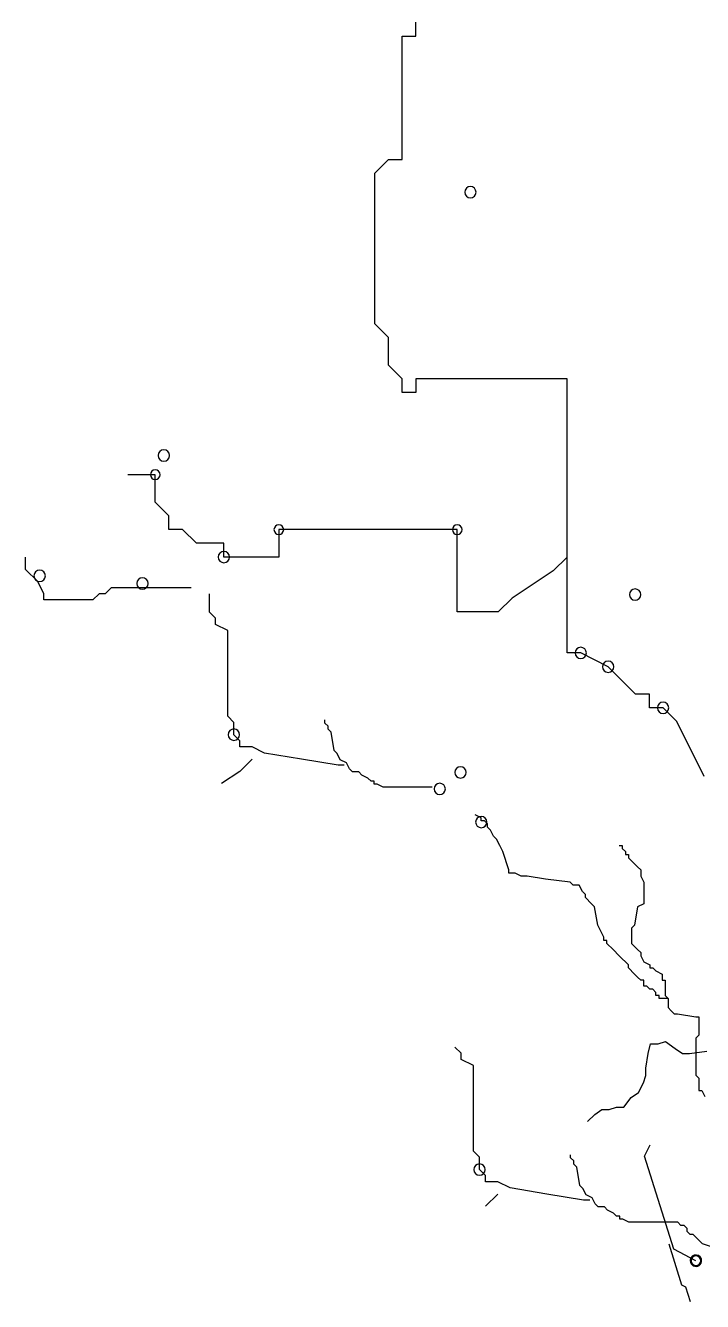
# Model space of a CAD drawing. Header units: millimetres. Extents: x 12377 to 30673, y 89761 to 101952.
# Drawn here: x 26962.3 to 27219.1, y 94990.8 to 95475 of the extents above; entities that cross this region are included whole.
import ezdxf

# ---------------------------------------------------------------- set-up
doc = ezdxf.new("R2010")
doc.units = ezdxf.units.MM

# ---------------------------------------------------------------- blocks, each defined once
blk = doc.blocks.new('A$C74BE30CA')
for p, q in [((308.6, 1824.6), (308.6, 1835.5)), ((297.8, 1824.6), (308.6, 1824.6)), ((297.8, 1727.1), (297.8, 1824.6)), ((276.1, 1716.2), (286.9, 1727.1)), ((286.9, 1727.1), (297.8, 1727.1)), ((276.1, 1597), (276.1, 1716.2)), ((286.9, 1586.2), (276.1, 1597)), ((286.9, 1564.5), (286.9, 1586.2)), ((297.8, 1553.6), (286.9, 1564.5)), ((297.8, 1542.8), (297.8, 1553.6)), ((308.6, 1553.6), (308.6, 1542.8)), ((428, 1553.6), (308.6, 1553.6)), ((428, 1336.9), (428, 1553.6)), ((308.6, 1542.8), (297.8, 1542.8)), ((102.5, 1477.8), (80.8, 1477.8)), ((102.5, 1456.1), (102.5, 1477.8)), ((113.4, 1445.3), (102.5, 1456.1)), ((113.4, 1434.4), (113.4, 1445.3)), ((124.2, 1434.4), (113.4, 1434.4)), ((135.1, 1423.6), (124.2, 1434.4)), ((200.2, 1434.4), (200.2, 1412.7)), ((341.2, 1434.4), (200.2, 1434.4)), ((341.2, 1369.4), (341.2, 1434.4)), ((156.8, 1423.6), (135.1, 1423.6)), ((156.8, 1412.7), (156.8, 1423.6)), ((0, 1403), (0, 1412.7)), ((200.2, 1412.7), (156.8, 1412.7)), ((428, 1412.7), (417.1, 1401.9)), ((9.7, 1393.3), (0, 1403)), ((14.5, 1383.7), (9.7, 1393.3)), ((417.1, 1401.9), (384.6, 1380.2)), ((14.5, 1378.8), (14.5, 1383.7)), ((58.1, 1383.7), (53.3, 1378.8)), ((63, 1383.7), (58.1, 1383.7)), ((67.8, 1388.5), (63, 1383.7)), ((130.8, 1388.5), (67.8, 1388.5)), ((145.3, 1369.1), (145.3, 1383.7)), ((53.3, 1378.8), (14.5, 1378.8)), ((384.6, 1380.2), (373.7, 1369.4)), ((150.1, 1364.3), (145.3, 1369.1)), ((150.1, 1359.5), (150.1, 1364.3)), ((373.7, 1369.4), (341.2, 1369.4)), ((159.8, 1354.6), (150.1, 1359.5)), ((159.8, 1286.9), (159.8, 1354.6)), ((438.8, 1336.9), (428, 1336.9)), ((460.5, 1326), (438.8, 1336.9)), ((482.2, 1304.3), (460.5, 1326)), ((493.1, 1304.3), (482.2, 1304.3)), ((493.1, 1293.5), (493.1, 1304.3)), ((503.9, 1293.5), (493.1, 1293.5)), ((514.8, 1282.7), (503.9, 1293.5)), ((164.7, 1282), (159.8, 1286.9)), ((164.7, 1272.3), (164.7, 1282)), ((236.7, 1281.5), (236.7, 1283.9)), ((239.1, 1279.1), (236.7, 1281.5)), ((536.5, 1239.3), (514.8, 1282.7)), ((169.5, 1267.5), (164.7, 1272.3)), ((239.1, 1276.7), (239.1, 1279.1)), ((241.6, 1274.3), (239.1, 1276.7)), ((244, 1259.7), (241.6, 1274.3)), ((169.5, 1262.7), (169.5, 1267.5)), ((179.2, 1262.7), (169.5, 1262.7)), ((188.9, 1257.8), (179.2, 1262.7)), ((179.2, 1253), (169.5, 1243.3)), ((218, 1253), (188.9, 1257.8)), ((247, 1248.1), (218, 1253)), ((246.4, 1257.3), (244, 1259.7)), ((248.8, 1252.5), (246.4, 1257.3)), ((253.7, 1250.1), (248.8, 1252.5)), ((169.5, 1243.3), (155, 1233.6)), ((251.9, 1248.1), (247, 1248.1)), ((256.1, 1245.2), (253.7, 1250.1)), ((258.5, 1242.8), (256.1, 1245.2)), ((263.4, 1242.8), (258.5, 1242.8)), ((265.8, 1240.4), (263.4, 1242.8)), ((270.6, 1238), (265.8, 1240.4)), ((273.1, 1235.5), (270.6, 1238)), ((275.5, 1235.5), (273.1, 1235.5)), ((275.5, 1233.1), (275.5, 1235.5)), ((277.9, 1233.1), (275.5, 1233.1)), ((282.7, 1230.7), (277.9, 1233.1)), ((321.5, 1230.7), (282.7, 1230.7)), ((360.2, 1206.5), (355.4, 1208.9)), ((360.2, 1204.1), (360.2, 1206.5)), ((362.7, 1204.1), (360.2, 1204.1)), ((365.1, 1201.7), (362.7, 1204.1)), ((365.1, 1199.2), (365.1, 1201.7)), ((367.5, 1196.8), (365.1, 1199.2)), ((369.9, 1192), (367.5, 1196.8)), ((372.3, 1189.6), (369.9, 1192)), ((374.8, 1184.7), (372.3, 1189.6)), ((377.2, 1179.9), (374.8, 1184.7)), ((469.2, 1184.7), (471.6, 1184.7)), ((471.6, 1184.7), (471.6, 1182.3)), ((471.6, 1182.3), (474.1, 1179.9)), ((382, 1165.4), (377.2, 1179.9)), ((474.1, 1179.9), (474.1, 1177.5)), ((474.1, 1177.5), (476.5, 1177.5)), ((476.5, 1177.5), (476.5, 1175)), ((476.5, 1175), (481.3, 1170.2)), ((481.3, 1170.2), (483.7, 1167.8)), ((382, 1162.9), (382, 1165.4)), ((386.9, 1162.9), (382, 1162.9)), ((391.7, 1160.5), (386.9, 1162.9)), ((396.6, 1160.5), (391.7, 1160.5)), ((411.1, 1158.1), (396.6, 1160.5)), ((483.7, 1167.8), (486.2, 1165.4)), ((486.2, 1165.4), (486.2, 1160.5)), ((486.2, 1160.5), (488.6, 1155.7)), ((430.5, 1155.7), (411.1, 1158.1)), ((432.9, 1153.3), (430.5, 1155.7)), ((437.7, 1153.3), (432.9, 1153.3)), ((440.2, 1148.4), (437.7, 1153.3)), ((488.6, 1155.7), (488.6, 1138.7)), ((442.6, 1146), (440.2, 1148.4)), ((442.6, 1143.6), (442.6, 1146)), ((447.4, 1138.7), (442.6, 1143.6)), ((449.8, 1136.3), (447.4, 1138.7)), ((452.3, 1121.8), (449.8, 1136.3)), ((483.7, 1136.3), (481.3, 1121.8)), ((488.6, 1138.7), (483.7, 1136.3)), ((454.7, 1117), (452.3, 1121.8)), ((481.3, 1121.8), (478.9, 1119.4)), ((457.1, 1112.1), (454.7, 1117)), ((457.1, 1109.7), (457.1, 1112.1)), ((459.5, 1109.7), (457.1, 1109.7)), ((459.5, 1107.3), (459.5, 1109.7)), ((478.9, 1119.4), (478.9, 1107.3)), ((464.4, 1102.4), (459.5, 1107.3)), ((469.2, 1097.6), (464.4, 1102.4)), ((478.9, 1107.3), (483.7, 1102.4)), ((483.7, 1102.4), (486.2, 1100)), ((486.2, 1100), (486.2, 1097.6)), ((471.6, 1095.2), (469.2, 1097.6)), ((474.1, 1092.8), (471.6, 1095.2)), ((476.5, 1090.4), (474.1, 1092.8)), ((476.5, 1087.9), (476.5, 1090.4)), ((486.2, 1097.6), (488.6, 1092.8)), ((488.6, 1092.8), (493.4, 1090.4)), ((493.4, 1090.4), (493.4, 1087.9)), ((481.3, 1083.1), (476.5, 1087.9)), ((483.7, 1080.7), (481.3, 1083.1)), ((486.2, 1078.3), (483.7, 1080.7)), ((493.4, 1087.9), (495.9, 1087.9)), ((495.9, 1087.9), (498.3, 1085.5)), ((498.3, 1085.5), (503.1, 1083.1)), ((503.1, 1083.1), (503.1, 1078.3)), ((488.6, 1078.3), (486.2, 1078.3)), ((488.6, 1073.4), (488.6, 1078.3)), ((491, 1073.4), (488.6, 1073.4)), ((493.4, 1071), (491, 1073.4)), ((495.9, 1071), (493.4, 1071)), ((498.3, 1068.6), (495.9, 1071)), ((503.1, 1078.3), (505.5, 1078.3)), ((505.5, 1078.3), (505.5, 1066.2)), ((498.3, 1066.2), (498.3, 1068.6)), ((500.7, 1066.2), (498.3, 1066.2)), ((500.7, 1063.7), (500.7, 1066.2)), ((508, 1063.7), (500.7, 1063.7)), ((505.5, 1066.2), (508, 1063.7)), ((508, 1063.7), (508, 1056.5)), ((508, 1056.5), (510.4, 1054.1)), ((510.4, 1054.1), (512.8, 1051.6)), ((512.8, 1051.6), (515.2, 1051.6)), ((515.2, 1051.6), (529.8, 1049.2)), ((529.8, 1049.2), (532.2, 1049.2)), ((532.2, 1049.2), (532.2, 1034.7)), ((499.9, 1027.9), (505.7, 1029.8)), ((505.7, 1029.8), (513.4, 1024.1)), ((532.2, 1034.7), (529.8, 1032.3)), ((529.8, 1032.3), (529.8, 1003.2)), ((344.3, 1020.5), (339.4, 1025.3)), ((344.3, 1015.6), (344.3, 1020.5)), ((490.3, 1008.7), (492.2, 1020.2)), ((492.2, 1020.2), (494.1, 1027.9)), ((494.1, 1027.9), (499.9, 1027.9)), ((513.4, 1024.1), (519.2, 1020.2)), ((519.2, 1020.2), (524.9, 1020.2)), ((524.9, 1020.2), (538.4, 1022.1)), ((354, 1010.8), (344.3, 1015.6)), ((354, 943), (354, 1010.8)), ((490.3, 1002.9), (490.3, 1008.7)), ((488.4, 997.1), (490.3, 1002.9)), ((529.8, 1003.2), (532.2, 1000.8)), ((532.2, 1000.8), (532.2, 991.1)), ((478.7, 985.6), (484.5, 989.4)), ((484.5, 989.4), (488.4, 997.1)), ((532.2, 991.1), (534.6, 991.1)), ((534.6, 991.1), (537, 986.3)), ((473, 977.9), (478.7, 985.6)), ((444.1, 966.4), (449.9, 972.1)), ((449.9, 972.1), (455.6, 976)), ((455.6, 976), (461.4, 976)), ((461.4, 976), (467.2, 977.9)), ((467.2, 977.9), (473, 977.9)), ((358.8, 938.2), (354, 943)), ((358.8, 928.5), (358.8, 938.2)), ((430.8, 937.7), (430.8, 940.1)), ((489.1, 939.2), (493.7, 948)), ((512.3, 865.7), (489.1, 939.2)), ((363.6, 923.7), (358.8, 928.5)), ((433.3, 935.3), (430.8, 937.7)), ((433.3, 932.8), (433.3, 935.3)), ((435.7, 930.4), (433.3, 932.8)), ((438.1, 915.9), (435.7, 930.4)), ((363.6, 918.8), (363.6, 923.7)), ((373.3, 918.8), (363.6, 918.8)), ((383, 914), (373.3, 918.8)), ((373.3, 909.2), (363.6, 899.5)), ((412.1, 909.2), (383, 914)), ((441.1, 904.3), (412.1, 909.2)), ((440.5, 913.5), (438.1, 915.9)), ((443, 908.6), (440.5, 913.5)), ((447.8, 906.2), (443, 908.6)), ((446, 904.3), (441.1, 904.3)), ((450.2, 901.4), (447.8, 906.2)), ((452.6, 899), (450.2, 901.4)), ((457.5, 899), (452.6, 899)), ((459.9, 896.5), (457.5, 899)), ((464.8, 894.1), (459.9, 896.5)), ((467.2, 891.7), (464.8, 894.1)), ((469.6, 891.7), (467.2, 891.7)), ((469.6, 889.3), (469.6, 891.7)), ((472, 889.3), (469.6, 889.3)), ((476.9, 886.9), (472, 889.3)), ((515.6, 886.9), (476.9, 886.9)), ((518, 884.4), (515.6, 886.9)), ((520.5, 884.4), (518, 884.4)), ((522.9, 882), (520.5, 884.4)), ((522.9, 879.6), (522.9, 882)), ((525.3, 877.2), (522.9, 879.6)), ((508.4, 869.7), (518.6, 837.4)), ((527.7, 877.2), (525.3, 877.2)), ((530.1, 874.8), (527.7, 877.2)), ((535, 869.9), (530.1, 874.8)), ((549.5, 865.1), (535, 869.9)), ((529.9, 856.5), (512.3, 865.7)), ((518.6, 837.4), (521.6, 835.8)), ((521.6, 835.8), (525.3, 824.2))]:
    blk.add_line(p, q)
for centre, radius, start, end in [((351.6, 1701.1), 4.5, 0, 180), ((351.6, 1701.1), 4.5, 180, 0), ((109.3, 1493), 4.5, 0, 180), ((109.3, 1493), 4.5, 180, 0), ((102.5, 1477.8), 3.84, 0, 180), ((102.5, 1477.8), 3.84, 180, 0), ((200.2, 1434.4), 3.84, 0, 180), ((200.2, 1434.4), 3.84, 180, 0), ((341.2, 1434.4), 3.84, 0, 180), ((341.2, 1434.4), 3.84, 180, 0), ((156.8, 1412.7), 4.5, 0, 180), ((156.8, 1412.7), 4.5, 180, 0), ((11.2, 1397.9), 4.5, 0, 180), ((11.2, 1397.9), 4.5, 180, 0), ((92.4, 1391.8), 4.5, 0, 180), ((92.4, 1391.8), 4.5, 180, 0), ((481.8, 1383), 4.5, 0, 180), ((481.8, 1383), 4.5, 180, 0), ((438.8, 1336.9), 4.5, 0, 180), ((438.8, 1336.9), 4.5, 180, 0), ((460.5, 1326), 4.5, 0, 180), ((460.5, 1326), 4.5, 180, 0), ((503.9, 1293.5), 4.5, 0, 180), ((503.9, 1293.5), 4.5, 180, 0), ((164.7, 1272.3), 4.5, 0, 180), ((164.7, 1272.3), 4.5, 180, 0), ((343.8, 1242.5), 4.5, 0, 180), ((343.8, 1242.5), 4.5, 180, 0), ((327.4, 1229.4), 4.5, 0, 180), ((327.4, 1229.4), 4.5, 180, 0), ((360.2, 1203.2), 4.5, 0, 180), ((360.2, 1203.2), 4.5, 180, 0), ((358.8, 928.5), 4.5, 0, 180), ((358.8, 928.5), 4.5, 180, 0), ((529.9, 856.5), 4.5, 17.4876, 197.4876), ((529.9, 856.5), 4.5, 197.4876, 17.4876), ((529.9, 856.5), 3.84, 17.4876, 197.4876), ((526.5, 858.3), 0.45, 17.4876, 197.4876), ((526.5, 858.3), 0.45, 197.4876, 17.4876), ((529.9, 856.5), 3.84, 197.4876, 17.4876)]:
    blk.add_arc(centre, radius, start, end)

msp = doc.modelspace()

# ---------------------------------------------------------------- block references
at = {"xscale": 0.48, "yscale": 0.48, "zscale": 0.48}
msp.add_blockref('A$C74BE30CA', (26962.27, 94595.21), dxfattribs=at)

doc.saveas('drawing.dxf')
